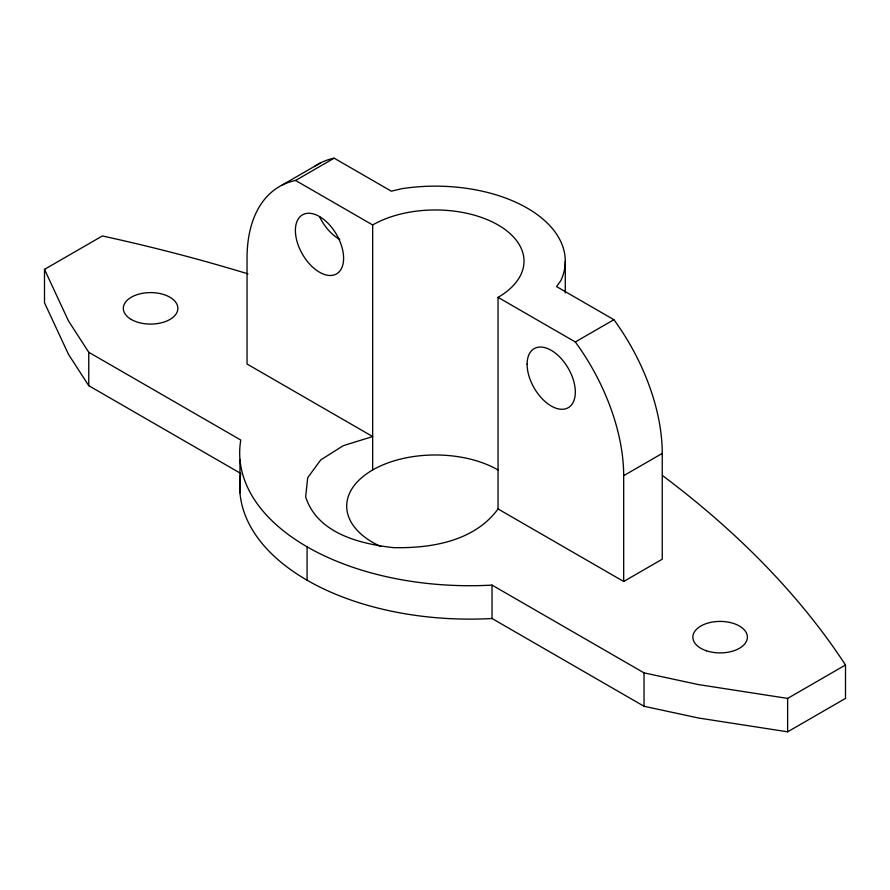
<?xml version="1.0" encoding="UTF-8"?>
<svg xmlns="http://www.w3.org/2000/svg" width="890" height="890" viewBox="0 0 890 890"><rect width="100%" height="100%" fill="white"/><g stroke="black" fill="none" stroke-linecap="round" stroke-linejoin="round"><path stroke-width="1.33" d="M498.044 508.947C474.381 541.331 431.105 548.462 393.469 547.639C359.66 543.868 317.441 533.377 305.648 496.932L307.706 477.685L320.734 459.93L343.24 445.679L372.665 436.556L247.042 364.021L247.042 258.233A156.618 90.424 60 0 1 295.58 180.459L334.151 158.175L391.322 191.183L401.724 188.702A129.929 75.016 0 0 1 560.856 280.572L556.55 286.58L613.9 319.688A156.963 90.624 60 0 1 662.249 453.411L662.249 559.198L623.679 581.481L498.044 508.947L498.044 297.349A88.655 51.186 0 0 0 498.044 224.959A88.655 51.186 0 0 0 372.665 224.959L295.58 180.459M662.56 475.605A1276.149 736.775 0 0 1 845.5 664.997L845.5 698.405L787.628 731.825L698.316 717.974L644.037 706.271L492.025 618.506A230.098 132.844 0 0 1 240.767 473.447L88.755 385.682L68.486 354.342L44.5 302.778L44.5 269.37L102.372 235.961A1276.149 736.775 0 0 1 247.965 273.864M281.585 185.376L320.155 163.104M498.044 297.349L575.329 341.971L613.9 319.688M623.679 581.481L623.679 475.683L662.249 453.411M44.5 269.37L68.486 320.934L88.755 352.273L240.767 440.038A230.098 132.844 0 0 0 492.025 585.097L644.037 672.862L698.316 684.566L787.628 698.405L845.5 664.997M787.628 698.405L787.628 731.825M644.037 672.862L644.037 706.271M565.284 261.159L565.284 292.966M492.025 585.097L492.025 618.506M372.665 224.959L372.665 469.965M307.083 546.805L307.083 580.224M239.977 459.54L239.977 492.949M88.755 352.273L88.755 385.682M380.764 546.493A88.655 51.186 0 0 1 368.961 472.245A88.655 51.186 0 0 1 498.044 469.965M575.329 341.971A156.963 90.624 60 0 1 623.679 475.683M339.724 239.332A34.098 19.691 60 0 1 319.588 216.726M314.437 166.541A156.618 90.424 60 0 1 334.151 158.175M131.297 319.477A27.279 15.753 0 0 0 176.943 312.423A27.279 15.753 0 0 0 143.535 293.133A27.279 15.753 0 0 0 131.297 319.477M706.482 650.801A27.279 15.753 0 0 0 747.4 637.162A27.279 15.753 0 0 0 706.482 623.523A27.279 15.753 0 0 0 706.482 650.801M295.58 234.07A34.098 19.691 60 0 0 334.073 274.966A34.098 19.691 60 0 0 328.833 224.102A34.098 19.691 60 0 0 295.58 234.07M527.103 364.244A34.098 19.691 60 0 0 563.27 409.233A34.098 19.691 60 0 0 563.27 361.006A34.098 19.691 60 0 0 527.103 364.244"/></g></svg>
